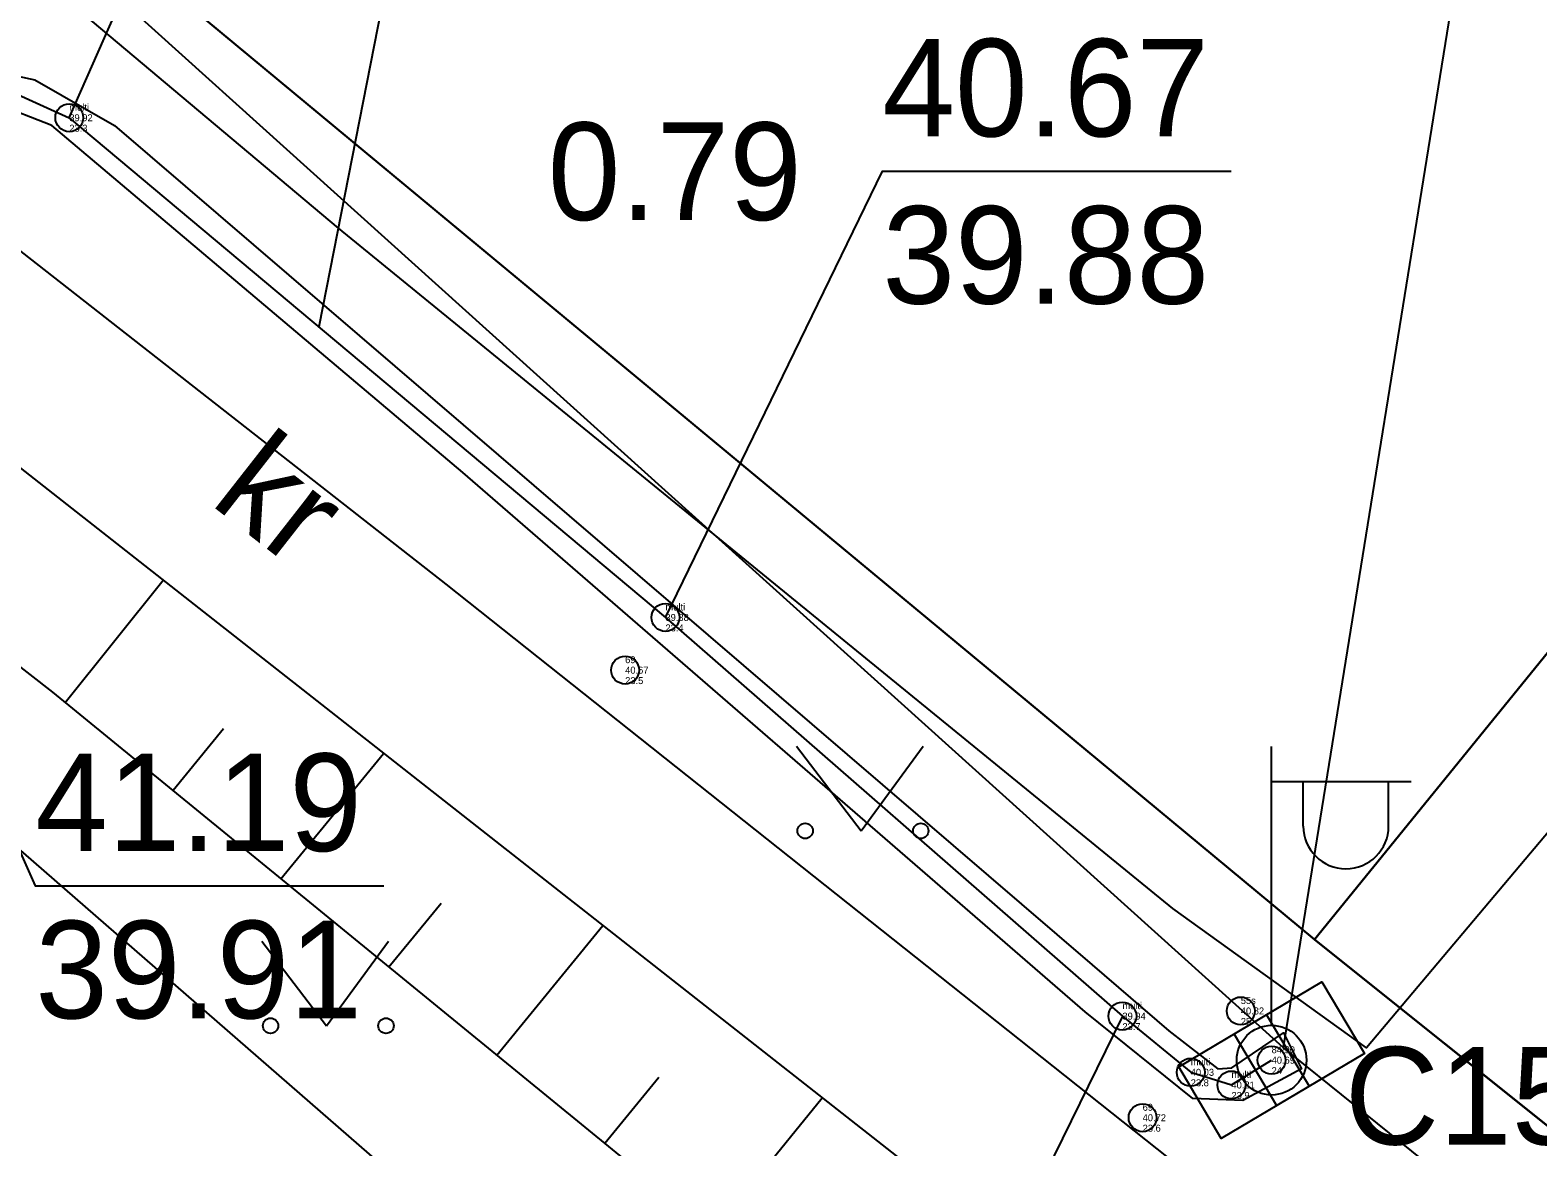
# Model space of a CAD drawing. Extents: x 642011 to 642213, y 6471913 to 6472059.
# Drawn here: x 642160.99 to 642171.8, y 6471961.24 to 6471969.25 of the extents above; entities that cross this region are included whole.
import ezdxf

# ---------------------------------------------------------------- set-up
doc = ezdxf.new("R2010")
doc.units = 0
for name, color, linetype in [('ABIJOONIS', 7, 'Continuous'), ('AED', 7, 'Continuous'), ('ELRAJATISMP', 7, 'Continuous'), ('HALJASTUS', 7, 'Continuous'), ('KOORDPUNKT', 7, 'Continuous'), ('MOOTKOOD', 7, 'Continuous'), ('MOOTKORG-EH2000', 7, 'Continuous'), ('MOOTMPUNKT', 7, 'Continuous'), ('MOOTNR', 7, 'Continuous'), ('MOOTPIIR', 7, 'Continuous'), ('MPOHULIIN', 7, 'Continuous'), ('PIIR', 7, 'Continuous'), ('POST', 7, 'Continuous'), ('RELJEEF', 7, 'Continuous'), ('SITRASS', 7, 'Continuous'), ('TEE', 7, 'Continuous')]:
    doc.layers.add(name, color=color, linetype=linetype)

msp = doc.modelspace()

# ---------------------------------------------------------------- linework, layer by layer
at = {"layer": 'ABIJOONIS'}
msp.add_lwpolyline([(642183.413, 6471975.064), (642164.617, 6471975.064), (642163.06, 6471967.125)], dxfattribs=at)
at = {"layer": 'AED'}
msp.add_lwpolyline([(642174.267, 6471966.341), (642170.572, 6471961.954), (642169.184, 6471962.952), (642163.2, 6471967.834), (642158.907, 6471971.443), (642155.501, 6471974.235), (642158.721, 6471978.231)], dxfattribs=at)
at = {"layer": 'ELRAJATISMP'}
for p, q in [((642169.856, 6471962.191), (642170.161, 6471961.678)), ((642169.623, 6471962.052), (642169.928, 6471961.539))]:
    msp.add_line(p, q, dxfattribs=at)
msp.add_lwpolyline([(642169.226, 6471961.817), (642170.253, 6471962.426), (642170.558, 6471961.913), (642169.531, 6471961.304)], close=True, dxfattribs=at)
at = {"layer": 'HALJASTUS'}
for p, q in [((642166.484, 6471964.117), (642166.948, 6471963.51)), ((642166.948, 6471963.51), (642167.393, 6471964.117)), ((642162.65, 6471962.719), (642163.114, 6471962.112)), ((642163.114, 6471962.112), (642163.559, 6471962.719))]:
    msp.add_line(p, q, dxfattribs=at)
for centre in [(642166.547, 6471963.51), (642167.376, 6471963.51), (642162.713, 6471962.112), (642163.541, 6471962.112)]:
    msp.add_circle(centre, 0.055, dxfattribs=at)
at = {"layer": 'KOORDPUNKT'}
for points in [[(642161.27, 6471968.626), (642162.922, 6471972.376), (642165.422, 6471972.376)], [(642165.545, 6471965.041), (642167.101, 6471968.242), (642169.601, 6471968.242)], [(642159.1, 6471967.441), (642161.026, 6471963.115), (642163.526, 6471963.115)], [(642168.822, 6471962.181), (642166.676, 6471957.801), (642164.176, 6471957.801)]]:
    msp.add_lwpolyline(points, dxfattribs=at)
at = {"layer": 'MOOTMPUNKT'}
for centre in [(642161.27, 6471968.626), (642165.545, 6471965.041), (642165.256, 6471964.663), (642168.822, 6471962.181), (642169.671, 6471962.218), (642169.892, 6471961.865), (642169.312, 6471961.778), (642169.604, 6471961.687), (642168.967, 6471961.452)]:
    msp.add_circle(centre, 0.1, dxfattribs=at)
at = {"layer": 'MOOTPIIR'}
msp.add_lwpolyline([(642153.441, 6471960.566), (642154.4, 6471961.725), (642157.361, 6471965.588), (642159.664, 6471968.391), (642160.279, 6471969.057), (642161.023, 6471968.899), (642161.595, 6471968.57), (642168.605, 6471962.548), (642169.156, 6471962.076), (642169.506, 6471961.804), (642169.606, 6471961.811), (642169.978, 6471962.061), (642170.107, 6471961.804), (642169.685, 6471961.575), (642169.327, 6471961.589), (642168.555, 6471962.211), (642164.092, 6471966.081), (642161.145, 6471968.57), (642160.737, 6471968.728), (642160.394, 6471968.735), (642160.079, 6471968.484), (642157.69, 6471965.459), (642154.25, 6471960.967), (642153.849, 6471960.33)], close=True, dxfattribs=at)
at = {"layer": 'MPOHULIIN'}
for points in [[(642188.981, 6471946.637), (642169.975, 6471961.956), (642132.892, 6471995.392), (642123.831, 6472003.107)], [(642171.631, 6471972.229), (642169.975, 6471961.956)]]:
    msp.add_lwpolyline(points, dxfattribs=at)
at = {"layer": 'PIIR'}
msp.add_lwpolyline([(642055.528, 6472052.032), (642074.19, 6472036.84), (642073.54, 6472035.99), (642079.91, 6472031.22), (642111.27, 6472008.25), (642146.78, 6471982.26), (642155.27, 6471975.12), (642170.2, 6471962.73), (642186.7, 6471949.52), (642204.412, 6471934.367)], dxfattribs=at)
for points in [[(642155.27, 6471975.12), (642181, 6472007.56), (642197.17, 6471995.93), (642170.2, 6471962.73)], [(642170.2, 6471962.73), (642197.17, 6471995.93), (642212.83, 6471984.23), (642186.7, 6471949.52)]]:
    msp.add_lwpolyline(points, close=True, dxfattribs=at)
at = {"layer": 'POST'}
for p, q in [((642169.892, 6471962.115), (642169.892, 6471964.115)), ((642169.892, 6471963.865), (642170.892, 6471963.865)), ((642170.119, 6471963.544), (642170.119, 6471963.865)), ((642170.731, 6471963.544), (642170.731, 6471963.865)), ((642169.892, 6471961.865), (642169.892, 6471961.865))]:
    msp.add_line(p, q, dxfattribs=at)
msp.add_circle((642169.892, 6471961.865), 0.25, dxfattribs=at)
msp.add_arc((642170.425, 6471963.544), 0.306, 180, 0, dxfattribs=at)
at = {"layer": 'RELJEEF'}
for p, q in [((642161.24, 6471964.432), (642161.942, 6471965.308)), ((642162.375, 6471964.241), (642162.014, 6471963.799)), ((642162.788, 6471963.166), (642163.524, 6471964.066)), ((642163.936, 6471962.99), (642163.562, 6471962.533)), ((642164.337, 6471961.9), (642165.097, 6471962.83)), ((642165.497, 6471961.74), (642165.111, 6471961.267)), ((642165.885, 6471960.634), (642166.67, 6471961.594))]:
    msp.add_line(p, q, dxfattribs=at)
msp.add_lwpolyline([(642153.761, 6471970.265), (642161.15, 6471964.505), (642169.596, 6471957.601), (642178.247, 6471950.174), (642186.154, 6471943.824)], dxfattribs=at)
at = {"layer": 'SITRASS'}
msp.add_lwpolyline([(642153.932, 6471960.736), (642154.457, 6471961.587), (642158.197, 6471966.369), (642159.1, 6471967.441), (642160.172, 6471968.791), (642160.393, 6471968.874), (642160.766, 6471968.853), (642161.27, 6471968.626), (642165.545, 6471965.041), (642168.822, 6471962.181), (642169.312, 6471961.778), (642169.604, 6471961.687), (642169.892, 6471961.865)], dxfattribs=at)
at = {"layer": 'TEE'}
for points in [[(642185.306, 6471942.98), (642180.941, 6471946.534), (642171.256, 6471954.365), (642153.477, 6471969.856), (642154.958, 6471971.99), (642153.566, 6471973.386), (642153.495, 6471974.667), (642149.137, 6471978.135), (642148.146, 6471977.701), (642140.89, 6471983.962), (642132.244, 6471991.056), (642124.462, 6471997.136), (642120.865, 6472000.186)], [(642188.336, 6471945.995), (642187.251, 6471946.896), (642181.726, 6471951.396), (642174.008, 6471957.307), (642163.973, 6471965.281), (642157.225, 6471970.564), (642154.958, 6471971.99)], [(642154.355, 6471971.122), (642157.028, 6471969.169), (642169.227, 6471959.585), (642186.663, 6471946.509), (642187.835, 6471945.497)]]:
    msp.add_lwpolyline(points, dxfattribs=at)

# ---------------------------------------------------------------- texts
at = {"layer": 'ABIJOONIS'}
msp.add_text('C1502-LP25', height=0.7, rotation=0, dxfattribs=at).set_placement((642170.417, 6471961.26))
at = {"layer": 'KOORDPUNKT'}
for s, p in [('40.67', (642167.101, 6471968.492)), ('0.79', (642164.701, 6471967.892)), ('39.88', (642167.101, 6471967.292)), ('41.19', (642161.026, 6471963.365)), ('39.91', (642161.026, 6471962.165))]:
    msp.add_text(s, height=0.7, dxfattribs=at).set_placement(p)
at = {"layer": 'MOOTKOOD'}
for s, p in [('multi', (642161.27, 6471968.676)), ('multi', (642165.545, 6471965.091)), ('69', (642165.256, 6471964.713)), ('multi', (642168.822, 6471962.231)), ('55s', (642169.671, 6471962.268)), ('84/90', (642169.892, 6471961.915)), ('multi', (642169.312, 6471961.828)), ('multi', (642169.604, 6471961.737)), ('69', (642168.967, 6471961.502))]:
    msp.add_text(s, height=0.05, dxfattribs=at).set_placement(p)
at = {"layer": 'MOOTKORG-EH2000'}
for s, p in [('39.92', (642161.27, 6471968.601)), ('39.88', (642165.545, 6471965.016)), ('40.67', (642165.256, 6471964.638)), ('40.82', (642169.671, 6471962.193)), ('39.94', (642168.822, 6471962.156)), ('40.69', (642169.892, 6471961.84)), ('40.03', (642169.312, 6471961.753)), ('40.21', (642169.604, 6471961.662)), ('40.72', (642168.967, 6471961.427))]:
    msp.add_text(s, height=0.05, dxfattribs=at).set_placement(p)
at = {"layer": 'MOOTNR'}
for s, p in [('23.3', (642161.27, 6471968.526)), ('23.4', (642165.545, 6471964.941)), ('23.5', (642165.256, 6471964.563)), ('23.7', (642168.822, 6471962.081)), ('25', (642169.671, 6471962.118)), ('24', (642169.892, 6471961.765)), ('23.8', (642169.312, 6471961.678)), ('23.9', (642169.604, 6471961.587)), ('23.6', (642168.967, 6471961.352))]:
    msp.add_text(s, height=0.05, dxfattribs=at).set_placement(p)
at = {"layer": 'TEE'}
msp.add_text('kr', height=0.7, rotation=321.9427, dxfattribs=at).set_placement((642162.267, 6471965.862))

doc.saveas('drawing.dxf')
